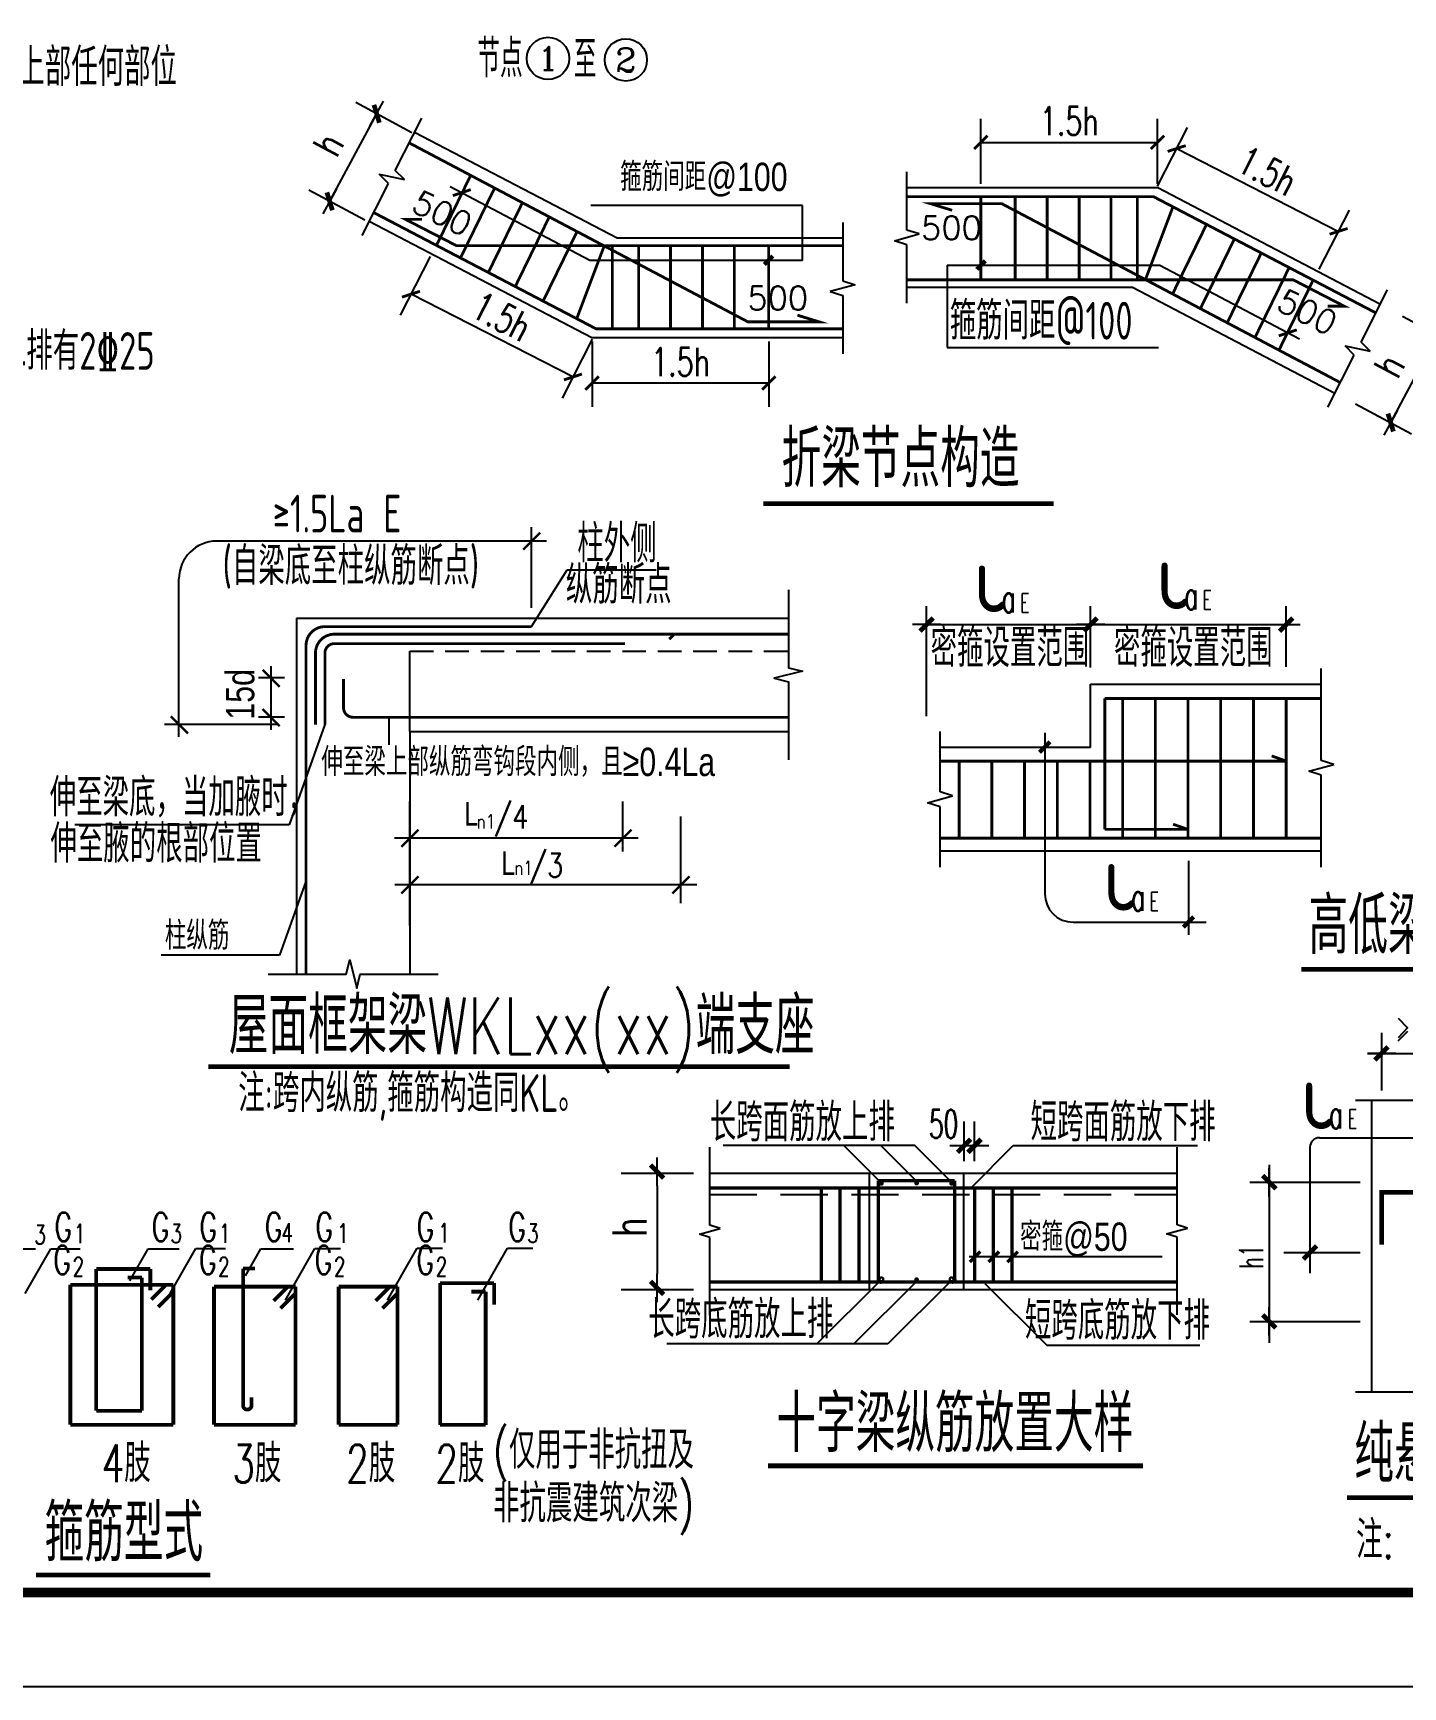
# Model space of a CAD drawing. Extents: x 250899 to 636064, y 268083 to 317384.
# Drawn here: x 400660 to 415169, y 271733 to 289249 of the extents above; entities that cross this region are included whole.
import ezdxf
from ezdxf.enums import TextEntityAlignment as Align

# ---------------------------------------------------------------- set-up
doc = ezdxf.new("R2010")
doc.units = 0
doc.header["$LTSCALE"] = 1000
doc.header["$MEASUREMENT"] = 0
doc.linetypes.add('DASHED', pattern=[0.75, 0.5, -0.25])
doc.linetypes.add('HIDDEN', pattern=[0.375, 0.25, -0.125])
for name, color, linetype in [('AXIS', 3, 'Continuous'), ('AXIS_TEXT', 7, 'Continuous'), ('BAR-TEXT', 7, 'Continuous'), ('DIM', 3, 'Continuous'), ('LN2', 255, 'DASHED'), ('OTHER', 7, 'Continuous'), ('PUB_DIM', 3, 'Continuous'), ('PUB_TEXT', 7, 'Continuous'), ('PUB_TITLE', 4, 'Continuous'), ('SLABSTEE', 7, 'Continuous'), ('SYMB', 7, 'Continuous')]:
    doc.layers.add(name, color=color, linetype=linetype)
doc.styles.add('_HZTXT', font='gs_txt.shx', dxfattribs={"width": 0.8, "bigfont": 'gs_hztxt.shx'})
doc.styles.add('COMP', font='complex', dxfattribs={"bigfont": 'hztxt'})
doc.styles.add('COMPLEX', font='COMPLEX')
doc.styles.add('DIM_FONT', font='SIMPLEX.shx', dxfattribs={"width": 0.8})
doc.styles.add('DIM_S2', font='simplex.shx', dxfattribs={"width": 0.7})
doc.styles.add('HZ', font='txt', dxfattribs={"width": 0.8, "bigfont": 'hztxt'})
doc.styles.add('HZTXT', font='txt.shx', dxfattribs={"bigfont": 'hztxt.shx'})
doc.styles.add('simplex', font='SIMPLEX.shx', dxfattribs={"width": 0.5})
doc.styles.add('TSSD_Rein', font='tssdeng.shx', dxfattribs={"width": 0.7, "bigfont": 'hztxt.shx'})
doc.dimstyles.new('AXIS', dxfattribs={"dimtxt": 300, "dimasz": 1, "dimexe": 250, "dimexo": 300, "dimgap": 150, "dimtad": 1, "dimdec": 0, "dimzin": 0, "dimdsep": 46, "dimtxsty": 'DIM_FONT', "dimblk": '_DIMX', "dimcen": 0.9, "dimse1": 1, "dimse2": 1, "dimclrt": 7, "dimadec": 0, "dimazin": 0, "dimtfac": 1, "dimtdec": 0, "dimtix": 1, "dimtmove": 2, "dimatfit": 3, "dimldrblk": '_DIMX', "dimfxl": 1, "dimtolj": 1, "dimtzin": 0, "dimarcsym": 0})
doc.dimstyles.new('DIM_01', dxfattribs={"dimtxt": 300, "dimasz": 1, "dimexe": 250, "dimexo": 0.0625, "dimgap": 75, "dimtad": 1, "dimdec": 0, "dimzin": 0, "dimdsep": 46, "dimtxsty": 'DIM_S2', "dimblk": 'DI', "dimblk1": 'DI', "dimblk2": 'DI', "dimsah": 1, "dimcen": 0.09, "dimadec": 0, "dimazin": 0, "dimtfac": 1, "dimtdec": 0, "dimtix": 1, "dimtofl": 0, "dimtmove": 2, "dimatfit": 3, "dimldrblk": 'DI', "dimfxl": 1, "dimtolj": 1, "dimtzin": 0, "dimarcsym": 0})
doc.dimstyles.new('DIMN', dxfattribs={"dimtxt": 300, "dimasz": 1, "dimexe": 250, "dimexo": 300, "dimgap": 150, "dimtad": 1, "dimdec": 0, "dimzin": 0, "dimdsep": 46, "dimtxsty": 'DIM_FONT', "dimblk": '_DIMX', "dimcen": 0.9, "dimclrt": 7, "dimadec": 0, "dimazin": 0, "dimtfac": 1, "dimtdec": 0, "dimtix": 1, "dimtmove": 2, "dimatfit": 3, "dimldrblk": '_DIMX', "dimfxl": 1, "dimtolj": 1, "dimtzin": 0, "dimarcsym": 0})

# ---------------------------------------------------------------- blocks, each defined once
blk = doc.blocks.new('DI')
at = {"const_width": 30}
blk.add_lwpolyline([(-71, -71), (71, 71)], dxfattribs=at)
blk = doc.blocks.new('*D184')
at = {"color": 0, "lineweight": -2, "transparency": 16777216}
for p, q in [((410698, 287651), (410698, 288341)), ((412570, 287651), (412570, 288341)), ((410699, 288091), (412569, 288091))]:
    blk.add_line(p, q, dxfattribs=at)
at = {"layer": 'Defpoints', "color": 0, "transparency": 16777216}
for p in [(412570, 288091), (410698, 287651), (412570, 287651)]:
    blk.add_point(p, dxfattribs=at)
at = {"color": 0, "lineweight": -2, "transparency": 16777216, "rotation": 180}
blk.add_blockref('DI', (410698, 288091), dxfattribs=at)
at = {"color": 0, "lineweight": -2, "transparency": 16777216}
blk.add_blockref('DI', (412570, 288091), dxfattribs=at)
at = {"color": 0, "transparency": 16777216, "insert": (411634, 288316), "char_height": 300, "attachment_point": 5, "style": 'DIM_S2'}
blk.add_mtext('\\A1;1.5h', dxfattribs=at)
blk = doc.blocks.new('_DIMX')
blk.add_line((-150, 0), (150, 0))
at = {"const_width": 50}
blk.add_lwpolyline([(-70, -70), (70, 70)], dxfattribs=at)
blk = doc.blocks.new('*D181')
at = {"layer": 'BAR-TEXT', "color": 0, "lineweight": -2, "transparency": 16777216}
for p, q in [((404671, 288194), (404078, 288512)), ((404298, 288393), (403801, 287468)), ((404173, 287267), (403581, 287585))]:
    blk.add_line(p, q, dxfattribs=at)
at = {"layer": 'Defpoints', "color": 0, "transparency": 16777216}
for p in [(404935, 288052), (403801, 287467), (404437, 287125)]:
    blk.add_point(p, dxfattribs=at)
at = {"layer": 'BAR-TEXT', "color": 0, "lineweight": -2, "transparency": 16777216}
for p, rotation in [((404299, 288394), 61.76537256424506), ((403801, 287467), 241.7653725642451)]:
    blk.add_blockref('_DIMX', p, dxfattribs=dict(at, rotation=rotation))
at = {"layer": 'BAR-TEXT', "color": 7, "transparency": 16777216, "insert": (403786, 288072), "char_height": 300, "attachment_point": 5, "rotation": 61.7654, "style": 'DIM_FONT'}
blk.add_mtext('\\A1;h', dxfattribs=at)
blk = doc.blocks.new('*D179')
at = {"color": 0, "lineweight": -2, "transparency": 16777216}
for p, q in [((404867, 286883), (404549, 286261)), ((406377, 285607), (404664, 286483)), ((406582, 286006), (406264, 285384))]:
    blk.add_line(p, q, dxfattribs=at)
at = {"layer": 'Defpoints', "color": 0, "transparency": 16777216}
for p in [(404867, 286883), (404663, 286484), (406582, 286006)]:
    blk.add_point(p, dxfattribs=at)
at = {"color": 0, "lineweight": -2, "transparency": 16777216}
for p, rotation in [((404663, 286484), 152.9230000656588), ((406378, 285607), 332.9230000656589)]:
    blk.add_blockref('DI', p, dxfattribs=dict(at, rotation=rotation))
at = {"color": 0, "transparency": 16777216, "insert": (405623, 286246), "char_height": 300, "attachment_point": 5, "rotation": 332.923, "style": 'DIM_S2'}
blk.add_mtext('\\A1;1.5h', dxfattribs=at)
blk = doc.blocks.new('*D178')
at = {"color": 0, "lineweight": -2, "transparency": 16777216}
for p, q in [((406580, 285981), (406580, 285292)), ((408453, 285981), (408453, 285292)), ((408452, 285542), (406581, 285542))]:
    blk.add_line(p, q, dxfattribs=at)
at = {"layer": 'Defpoints', "color": 0, "transparency": 16777216}
for p in [(406580, 285981), (408453, 285981), (406580, 285542)]:
    blk.add_point(p, dxfattribs=at)
at = {"color": 0, "lineweight": -2, "transparency": 16777216, "rotation": 180}
blk.add_blockref('DI', (406580, 285542), dxfattribs=at)
at = {"color": 0, "lineweight": -2, "transparency": 16777216}
blk.add_blockref('DI', (408453, 285542), dxfattribs=at)
at = {"color": 0, "transparency": 16777216, "insert": (407517, 285767), "char_height": 300, "attachment_point": 5, "style": 'DIM_S2'}
blk.add_mtext('\\A1;1.5h', dxfattribs=at)
blk = doc.blocks.new('*D177')
at = {"color": 0, "lineweight": -2, "transparency": 16777216}
for p, q in [((412568, 287626), (412886, 288248)), ((412773, 288025), (414486, 287149)), ((414283, 286750), (414601, 287372))]:
    blk.add_line(p, q, dxfattribs=at)
at = {"layer": 'Defpoints', "color": 0, "transparency": 16777216}
for p in [(412568, 287626), (414487, 287149), (414283, 286750)]:
    blk.add_point(p, dxfattribs=at)
at = {"color": 0, "lineweight": -2, "transparency": 16777216}
for p, rotation in [((412772, 288026), 152.9230000656588), ((414487, 287149), 332.9230000656589)]:
    blk.add_blockref('DI', p, dxfattribs=dict(at, rotation=rotation))
at = {"color": 0, "transparency": 16777216, "insert": (413732, 287788), "char_height": 300, "attachment_point": 5, "rotation": 332.923, "style": 'DIM_S2'}
blk.add_mtext('\\A1;1.5h', dxfattribs=at)
blk = doc.blocks.new('*D153')
at = {"layer": 'Defpoints', "color": 0, "transparency": 16777216}
for p in [(410123, 283984), (411861, 283984), (411861, 282984)]:
    blk.add_point(p, dxfattribs=at)
at = {"layer": 'PUB_DIM', "color": 0, "lineweight": -2, "transparency": 16777216}
blk.add_line((410124, 282984), (411860, 282984), dxfattribs=at)
at = {"layer": 'PUB_DIM', "color": 0, "lineweight": -2, "transparency": 16777216, "rotation": 180}
blk.add_blockref('_DIMX', (410123, 282984), dxfattribs=at)
at = {"layer": 'PUB_DIM', "color": 0, "lineweight": -2, "transparency": 16777216}
blk.add_blockref('_DIMX', (411861, 282984), dxfattribs=at)
blk = doc.blocks.new('*D150')
at = {"layer": 'Defpoints', "color": 0, "transparency": 16777216}
for p in [(411861, 283984), (413931, 283984), (413931, 282984)]:
    blk.add_point(p, dxfattribs=at)
at = {"layer": 'PUB_DIM', "color": 0, "lineweight": -2, "transparency": 16777216}
blk.add_line((411862, 282984), (413930, 282984), dxfattribs=at)
at = {"layer": 'PUB_DIM', "color": 0, "lineweight": -2, "transparency": 16777216, "rotation": 180}
blk.add_blockref('_DIMX', (411861, 282984), dxfattribs=at)
at = {"layer": 'PUB_DIM', "color": 0, "lineweight": -2, "transparency": 16777216}
blk.add_blockref('_DIMX', (413931, 282984), dxfattribs=at)
blk = doc.blocks.new('_AXISO')
blk.add_circle((0, 0), 0.5)
at = {"layer": 'AXIS_TEXT', "style": 'COMPLEX', "width": 1.041667}
blk.add_attdef('A', text='', height=0.56, dxfattribs=at).set_placement((-0.25, -0.28), (0.25, -0.28), align=Align.FIT)

msp = doc.modelspace()

# ---------------------------------------------------------------- linework, layer by layer
at = {"color": 3, "linetype": 'ByBlock'}
for p, q in [((404754.1, 287545.2), (404753.2, 287545.6)), ((405284, 287280.5), (405284.9, 287280)), ((413866.5, 286352.2), (413865.6, 286352.6)), ((414396.4, 286087.5), (414397.3, 286087))]:
    msp.add_line(p, q, dxfattribs=at)
at = {"color": 3}
for p, q in [((408807.9, 287424.5), (406568.9, 287424.5)), ((408807.9, 286841.2), (408807.9, 287424.5)), ((410342.6, 286791.5), (410342.6, 285920.5)), ((410342.6, 285920.5), (412581.5, 285920.5)), ((411375.5, 281839.1), (411375.5, 280132)), ((412897, 280483.7), (412897, 279697.6)), ((411675.5, 279832), (413083.3, 279832))]:
    msp.add_line(p, q, dxfattribs=at)
for p, q in [((403451, 283052.8), (403451, 279282.4)), ((403451, 283052.8), (408660.5, 283052.8)), ((403177.6, 282542.7), (403177.6, 281867.9)), ((404651, 281852.8), (404651, 282702.8)), ((411860.7, 281682.5), (411860.7, 282352.1)), ((404651, 281852.8), (404651, 279282.4)), ((404651, 281852.8), (408660.5, 281852.8)), ((415117.7, 278577.3), (415221.2, 278676.7)), ((414834.3, 277948.8), (414834.3, 274857.7)), ((409998.5, 277465.8), (407967.8, 277465.8)), ((409624.6, 277088.5), (409246.2, 277465.8)), ((410017.1, 277088.5), (409638.7, 277465.8)), ((410376.9, 277088.5), (409998.5, 277465.8)), ((410590.6, 277015.9), (411041.8, 277465.8)), ((407826.9, 277175.9), (412776.2, 277175.9)), ((409517.7, 275940.5), (409517.7, 277175.9)), ((410517.7, 275940.5), (410517.7, 277175.9)), ((400448.4, 276373.8), (400685.7, 276373.8)), ((400576.9, 275901.1), (400846.9, 276374.4)), ((400846.9, 276374.4), (401160.3, 276374.4)), ((401683.7, 276035.2), (401877.2, 276374.5)), ((401877.2, 276374.5), (402207, 276374.5)), ((402112.9, 275901.1), (402383.4, 276375.4)), ((402383.4, 276375.4), (402696.2, 276375.4)), ((402908.1, 276085.5), (403072.7, 276374)), ((403072.7, 276374), (403417.2, 276374)), ((403333.6, 275830.3), (403645.7, 276377.6)), ((403645.7, 276377.6), (403916.9, 276377.6)), ((404414.3, 275830.3), (404727.5, 276379.6)), ((404727.5, 276379.6), (404997.6, 276379.6)), ((405370.1, 275830.3), (405683.4, 276379.6)), ((405683.4, 276379.6), (405953.4, 276379.6)), ((412619.3, 276288.5), (410573.3, 276288.5)), ((412776.2, 275940.5), (407826.9, 275940.5)), ((409624.6, 276027.9), (408961.3, 275366.6)), ((410017.1, 276027.9), (409353.8, 275366.6)), ((410376.9, 276027.9), (409713.7, 275366.6)), ((410741.8, 276006.5), (411397.7, 275352.6)), ((409713.7, 275366.6), (407371.6, 275366.6)), ((411397.7, 275352.6), (413016.6, 275352.6))]:
    msp.add_line(p, q)
at = {"linetype": 'HIDDEN'}
msp.add_line((404651, 282702.8), (408660.5, 282702.8), dxfattribs=at)
at = {"color": 7}
for p, q in [((411860.7, 282352.1), (414303.1, 282352.1)), ((411860.7, 281682.5), (410265.9, 281682.5)), ((414303.1, 280584.3), (410265.9, 280584.3))]:
    msp.add_line(p, q, dxfattribs=at)
for points in [[(409235.9, 287075.5), (406846.2, 287075.5), (404701.4, 288196.5)], [(409914.5, 287612.9), (412572, 287612.9), (414929.6, 286379)], [(409235.9, 286019.7), (406578.5, 286019.7), (404220.9, 287253.7)], [(409914.5, 286557.2), (412304.2, 286557.2), (414449, 285436.1)]]:
    msp.add_lwpolyline(points)
at = {"color": 3}
for points in [[(408807.9, 286841.2), (406556.1, 286841.2), (406555.1, 286841.4), (405078.3, 287621.7)], [(410342.6, 286791.5), (412594.4, 286791.5), (412595.3, 286791.2), (414072.2, 286011)]]:
    msp.add_lwpolyline(points, dxfattribs=at)
for points, const_width in [([(408495.1, 286887.4), (408405.1, 286796.4)], 45), ([(410655.4, 286745.3), (410745.4, 286836.3)], 45), ([(410582, 276232.7), (410693.8, 276344.3)], 35), ([(410780, 276232.7), (410891.8, 276344.3)], 35), ([(410978, 276232.7), (411089.8, 276344.3)], 35)]:
    msp.add_lwpolyline(points, dxfattribs=dict(const_width=const_width))
for points, const_width in [([(408394, 284264.8), (411470.2, 284264.8)], 50), ([(411320.1, 281631.9), (411430.6, 281742.3)], 45), ([(412842.6, 279778.2), (412953, 279888.6)], 45), ([(414092.7, 279331.8), (417243.1, 279331.8)], 50), ([(402516.4, 278303), (408674.6, 278303)], 50), ([(408443.9, 274074.9), (412414.6, 274074.9)], 50), ([(414576.4, 273738.4), (419594.1, 273738.4)], 50), ([(400692.4, 272918.7), (402535.6, 272918.7)], 50)]:
    msp.add_lwpolyline(points, dxfattribs=dict(at, const_width=const_width))
msp.add_arc((411675.5, 280132), 300, 180, 270, dxfattribs=at)
at = {"layer": 'Defpoints', "color": 0, "linetype": 'ByBlock'}
for p in [(402205.2, 282962.8), (403451, 282962.8), (403451, 282962.8), (403546.7, 283052.8), (405940, 282962.8), (403451, 281925.7), (408136.2, 281900.5), (404646.6, 281527.5)]:
    msp.add_point(p, dxfattribs=at)
at = {"layer": 'DIM', "color": 0}
for p, q in [((405940, 283162.8), (405940, 284015.3)), ((406096.8, 283868.5), (402605.2, 283868.5)), ((402205.2, 281795.8), (402205.2, 283468.5)), ((403321.1, 282419), (403047.1, 282419)), ((403321.1, 282002.8), (403047.1, 282002.8)), ((403251, 281925.7), (402050.9, 281925.7)), ((404651, 280581.5), (404651, 281112.3)), ((404651, 279796.6), (404651, 280962.7))]:
    msp.add_line(p, q, dxfattribs=at)
at = {"layer": 'DIM'}
for p, q in [((406907.8, 280581.5), (406907.8, 281112.3)), ((407521.1, 280032.5), (407521.1, 280951.6)), ((407068.8, 280722.2), (404488.3, 280722.2)), ((407689.5, 280226.6), (404492.3, 280226.6))]:
    msp.add_line(p, q, dxfattribs=at)
at = {"layer": 'DIM', "color": 0, "const_width": 25}
for points in [[(406030.7, 283959.2), (405849.3, 283777.8)], [(403090.7, 282505.9), (403272.1, 282324.5)], [(402118.4, 282012.6), (402299.7, 281831.2)], [(403090.7, 282089.6), (403272.1, 281908.3)]]:
    msp.add_lwpolyline(points, dxfattribs=at)
at = {"layer": 'DIM', "const_width": 25}
for points in [[(404741.7, 280812.8), (404560.3, 280631.5)], [(406998.5, 280812.8), (406817.1, 280631.5)], [(404741.7, 280317.3), (404560.3, 280135.9)], [(407611.8, 280317.3), (407430.4, 280135.9)]]:
    msp.add_lwpolyline(points, dxfattribs=at)
at = {"layer": 'DIM', "color": 0}
msp.add_arc((402605.2, 283468.5), 400, 90, 180, dxfattribs=at)
at = {"layer": 'LN2'}
msp.add_line((407826.9, 276946.9), (412776.2, 276946.9), dxfattribs=at)
at = {"layer": 'OTHER'}
for p, q in [((404496.6, 287794.6), (404777.7, 288346.2)), ((404595.1, 287697.2), (404496.6, 287794.6)), ((404144.6, 287104), (404425.7, 287655.6)), ((404425.7, 287655.6), (404327.2, 287753)), ((404327.2, 287753), (404595.1, 287697.2)), ((409914.5, 287163.1), (409914.5, 287780.9)), ((409235.9, 287243.5), (409235.9, 286625.6)), ((409782.5, 287049.1), (410046.5, 287121.1)), ((410046.5, 287121.1), (409914.5, 287163.1)), ((409914.5, 287007.1), (409782.5, 287049.1)), ((409914.5, 286389.2), (409914.5, 287007.1)), ((409367.9, 286583.6), (409103.9, 286511.6)), ((409235.9, 286625.6), (409367.9, 286583.6)), ((409103.9, 286511.6), (409235.9, 286469.6)), ((409235.9, 286469.6), (409235.9, 285851.7)), ((414724.7, 285977.1), (415005.9, 286528.7)), ((414653.9, 285838.1), (414555.4, 285935.4)), ((414555.4, 285935.4), (414823.3, 285879.7)), ((414823.3, 285879.7), (414724.7, 285977.1)), ((414372.7, 285286.5), (414653.9, 285838.1)), ((414303.1, 281546.2), (414303.1, 282520.1)), ((410265.9, 281211.4), (410265.9, 281850.5)), ((414171.1, 281432.2), (414435.1, 281504.2)), ((414435.1, 281504.2), (414303.1, 281546.2)), ((414303.1, 281390.2), (414171.1, 281432.2)), ((414303.1, 280416.3), (414303.1, 281390.2)), ((410133.9, 281097.4), (410397.9, 281169.4)), ((410397.9, 281169.4), (410265.9, 281211.4)), ((410265.9, 281055.4), (410133.9, 281097.4)), ((410265.9, 280416.3), (410265.9, 281055.4)), ((414666.3, 277948.8), (415456.3, 277948.8)), ((407826.9, 276624.4), (407826.9, 277448.4)), ((412776.2, 276627.4), (412776.2, 277451.4)), ((407716.9, 276529.4), (407936.9, 276589.4)), ((407936.9, 276589.4), (407826.9, 276624.4)), ((412666.2, 276532.4), (412886.2, 276592.4)), ((412886.2, 276592.4), (412776.2, 276627.4)), ((407826.9, 276494.4), (407716.9, 276529.4)), ((407826.9, 275670.5), (407826.9, 276494.4)), ((412776.2, 276497.4), (412666.2, 276532.4)), ((412776.2, 275673.5), (412776.2, 276497.4)), ((414666.3, 274857.7), (415456.3, 274857.7))]:
    msp.add_line(p, q, dxfattribs=at)
at = {"layer": 'PUB_DIM'}
for p, q in [((410122.6, 282015.2), (410122.6, 283180.9)), ((411860.7, 282531.4), (411860.7, 283180.9)), ((413931.4, 282535.6), (413931.4, 283180.9)), ((414943.1, 278659.1), (414943.1, 278048.2)), ((414794.3, 278442.4), (416435.5, 278442.4)), ((410520.5, 277300.9), (410520.5, 277722.9)), ((410631.5, 277300.9), (410631.5, 277722.9)), ((414183.6, 277449.8), (414183.6, 276115.7)), ((414283.6, 277549.8), (416714.3, 277549.8)), ((407656.1, 277171.5), (406889.3, 277171.5)), ((413753.1, 277263), (413753.1, 275378.2)), ((407268.9, 277040.6), (407268.9, 276109.6)), ((413548.1, 277078.6), (414716.6, 277078.6)), ((413907.4, 276333.5), (414717, 276333.5)), ((407656.1, 275940.5), (406889.3, 275940.5)), ((413548.1, 275603.6), (414716.6, 275603.6))]:
    msp.add_line(p, q, dxfattribs=at)
msp.add_arc((414283.6, 277449.8), 100, 90, 180, dxfattribs=at)
at = {"layer": 'PUB_TEXT'}
for p, q in [((405940, 282962.8), (406315, 283562.5)), ((406315, 283562.5), (407260.9, 283562.5)), ((404431.1, 281709.3), (404431.1, 282002.8)), ((403751, 281925.7), (403372.4, 280864.3)), ((403372.4, 280864.3), (401103.8, 280864.3)), ((403551, 280272.4), (403271.3, 279483.2)), ((403271.3, 279483.2), (402016, 279483.2)), ((411041.8, 277465.8), (412992, 277465.8))]:
    msp.add_line(p, q, dxfattribs=at)
at = {"layer": 'PUB_TITLE'}
msp.add_lwpolyline([(384081.7, 271733.2), (384081.7, 313733.2), (443481.7, 313733.2), (443481.7, 271733.2)], close=True, dxfattribs=at)
at = {"layer": 'PUB_TITLE', "const_width": 100}
msp.add_lwpolyline([(386581.7, 272733.2), (442481.7, 272733.2), (442481.7, 312733.2), (386581.7, 312733.2)], close=True, dxfattribs=at)
at = {"layer": 'SLABSTEE'}
msp.add_line((410391.7, 276020.5), (409643.7, 276020.5), dxfattribs=at)
for points, const_width in [([(408755.9, 286261), (408983.7, 286191), (408230.2, 286191), (404645.5, 288084.8)], 30), ([(405294.6, 287741.8), (404932.3, 286999.6)], 30), ([(405548.6, 287607.7), (405187.1, 286867.2)], 30), ([(405842.8, 287452.2), (405482, 286713.1)], 30), ([(409914.5, 287515.7), (412527.9, 287515.7), (414882.5, 286285)], 30), ([(410394.5, 287371.7), (410166.7, 287441.7), (410920.3, 287441.7), (414504.9, 285547.9)], 30), ([(410698.8, 286636.2), (410698.8, 287515.7)], 30), ([(411062.4, 286636.2), (411062.4, 287515.7)], 30), ([(411400.6, 286636.2), (411400.6, 287515.7)], 30), ([(411738.8, 286636.2), (411738.8, 287515.7)], 30), ([(412077, 286636.2), (412077, 287511.8)], 30), ([(412356, 286636.2), (412356, 287515.7)], 30), ([(409235.9, 286117), (406622.6, 286117), (404267.9, 287347.7)], 30), ([(409235.9, 286996.5), (405145.7, 286996.5), (404602.4, 287276.6), (404777.7, 287276.6)], 30), ([(406127.1, 287302), (405766.9, 286564.2)], 30), ([(412440.7, 286636.2), (412732.8, 287408.6)], 30), ([(406421.4, 287146.5), (406061.8, 286410)], 30), ([(412729.1, 286486.1), (413088.6, 287222.6)], 30), ([(413023.4, 286330.6), (413383.6, 287068.5)], 30), ([(406709.7, 286996.5), (406417.7, 286224)], 30), ([(406794.5, 286996.5), (406794.5, 286117)], 30), ([(407073.5, 286996.5), (407073.5, 286120.9)], 30), ([(407411.7, 286996.5), (407411.7, 286117)], 30), ([(407749.9, 286996.5), (407749.9, 286117)], 30), ([(408088.1, 286996.5), (408088.1, 286117)], 30), ([(408451.7, 286996.5), (408451.7, 286117)], 30), ([(413307.6, 286180.5), (413668.4, 286919.6)], 30), ([(413601.9, 286025), (413963.4, 286765.4)], 30), ([(409914.5, 286636.2), (414004.7, 286636.2), (414548, 286356), (414372.8, 286356)], 30), ([(413855.8, 285890.8), (414218.2, 286633)], 30), ([(403751, 282962.8), (405940, 282962.8)], 30), ([(403851, 282882.8), (408660.5, 282882.8)], 30), ([(407451, 282882.8), (407397, 282829.9)], 30), ([(403551, 282762.8), (403551, 279282.4)], 30), ([(403851, 282782.8), (406930.7, 282782.8)], 30), ([(403651, 282682.8), (403651, 281925.7)], 30), ([(403751, 282682.8), (403751, 281925.7)], 30), ([(403948.1, 282407.6), (403948.1, 282102.8)], 30), ([(412010.6, 280815.9), (412010.6, 282202.3)], 30), ([(412010.6, 282202.3), (414303.1, 282202.3)], 30), ([(412200.1, 280723.1), (412200.1, 282202.3)], 30), ([(412546.4, 280723.1), (412546.4, 282202.3)], 30), ([(412892.6, 280723.1), (412892.6, 282202.3)], 30), ([(413238.9, 280723.1), (413238.9, 282202.3)], 30), ([(413585.2, 280723.1), (413585.2, 282202.3)], 30), ([(413931.4, 280723.1), (413931.4, 282202.3)], 30), ([(404048.1, 282002.8), (408660.5, 282002.8)], 30), ([(410265.9, 281538.6), (413932.5, 281538.6)], 30), ([(410468.9, 280723.1), (410468.9, 281538.6)], 30), ([(410815.1, 280723.1), (410815.1, 281538.6)], 30), ([(411161.4, 280723.1), (411161.4, 281538.6)], 30), ([(411507.6, 280723.1), (411507.6, 281538.6)], 30), ([(411853.9, 280723.1), (411853.9, 281538.6)], 30), ([(413932.5, 281538.6), (413778.3, 281593.2)], 30), ([(412889.4, 280815.9), (412010.6, 280815.9)], 30), ([(412889.4, 280815.9), (412734.6, 280869.5)], 30), ([(414303.1, 280723.1), (410265.9, 280723.1)], 30), ([(409613.7, 277095.9), (410421.7, 277095.9)], 35), ([(409613.7, 276050.5), (409613.7, 277095.9)], 35), ([(410421.7, 276050.5), (410421.7, 277095.9)], 35), ([(407826.9, 277015.9), (412776.2, 277015.9)], 35), ([(409007.9, 276027.5), (409007.9, 277015.9)], 35), ([(409205.9, 276027.5), (409205.9, 277015.9)], 35), ([(409407.9, 276027.5), (409407.9, 277015.9)], 35), ([(410632.9, 276027.5), (410632.9, 277015.9)], 35), ([(410830.9, 276027.5), (410830.9, 277015.9)], 35), ([(411027.9, 276027.5), (411027.9, 277015.9)], 35), ([(401328.9, 276159), (401902.1, 276159)], 40), ([(401328.9, 274657.3), (401328.9, 276159)], 40), ([(401661.1, 276069), (401812.1, 276069)], 40), ([(401812.1, 276069), (401812.1, 274657.3)], 40), ([(401902.1, 276159), (401902.1, 275931.9)], 40), ([(402884, 276164), (403009.4, 276164)], 40), ([(402884, 274715.5), (402884, 276164)], 40), ([(401054, 275991.8), (402145.4, 275991.8)], 40), ([(401054, 274509.6), (401054, 275991.8)], 40), ([(402067.5, 275991.8), (401911.6, 275835.8)], 40), ([(402141, 275914), (401985.1, 275758)], 40), ([(402145.4, 275991.8), (402145.4, 274509.6)], 40), ([(402575.6, 275972.3), (403439.9, 275972.3)], 40), ([(402575.6, 274509.6), (402575.6, 275972.3)], 40), ([(403363.6, 275979.2), (403207.7, 275823.2)], 40), ([(403436, 275899.6), (403280.1, 275743.5)], 40), ([(403439.9, 275972.3), (403439.9, 274509.6)], 40), ([(403896.9, 275972.3), (404520.6, 275972.3)], 40), ([(403896.9, 274509.6), (403896.9, 275972.3)], 40), ([(404444.3, 275979.2), (404288.4, 275823.2)], 40), ([(404516.7, 275899.6), (404360.8, 275743.5)], 40), ([(404520.6, 275972.3), (404520.6, 274509.6)], 40), ([(404970.4, 276009.5), (405543.5, 276009.5)], 40), ([(404970.4, 274507.8), (404970.4, 276009.5)], 40), ([(405302.5, 275919.5), (405453.5, 275919.5)], 40), ([(405453.5, 275919.5), (405453.5, 274507.8)], 40), ([(405543.5, 276009.5), (405543.5, 275782.4)], 40), ([(412776.2, 276020.5), (407826.9, 276020.5)], 35), ([(401812.1, 274657.3), (401328.9, 274657.3)], 40), ([(402974, 274715.5), (402974, 274798.8)], 40), ([(402145.4, 274509.6), (401054, 274509.6)], 40), ([(403439.9, 274509.6), (402575.6, 274509.6)], 40), ([(404520.6, 274509.6), (403896.9, 274509.6)], 40), ([(405453.5, 274507.8), (404970.4, 274507.8)], 40)]:
    msp.add_lwpolyline(points, dxfattribs=dict(at, const_width=const_width))
for points, const_width in [([(403751, 282962.8, 0.4142136), (403551, 282762.8, 0.4142136)], 30), ([(403851, 282882.8, 0.4142136), (403651, 282682.8, 0.4142136)], 30), ([(403851, 282782.8, 0.4142136), (403751, 282682.8, 0.4142136)], 30), ([(403948.1, 282102.8, 0.4142136), (404048.1, 282002.8, 0.4142136)], 30), ([(409613.7, 276050.5, 0.4142136), (409643.7, 276020.5, 0.4142136)], 40), ([(410391.7, 276020.5, 0.4142136), (410421.7, 276050.5, 0.4142136)], 40), ([(402884, 274715.5, 1), (402974, 274715.5, 1)], 40)]:
    msp.add_lwpolyline(points, format="xyb", dxfattribs=dict(at, const_width=const_width))
for points, const_width in [([(409632.2, 277066.6, 1), (409657.2, 277066.6, 1)], 25), ([(410005.2, 277069.3, 1), (410030.2, 277069.3, 1)], 25), ([(410376, 277066.6, 1), (410401, 277066.6, 1)], 25), ([(409632.2, 276049.7, -1), (409657.2, 276049.7, -1)], 40), ([(410005.2, 276047.1, -1), (410030.2, 276047.1, -1)], 25), ([(410376, 276049.7, -1), (410401, 276049.7, -1)], 40)]:
    msp.add_lwpolyline(points, format="xyb", close=True, dxfattribs=dict(at, const_width=const_width))
msp.add_lwpolyline([(415645, 275751.2, 50, 50, 0), (415661.4, 275669.4, 50, 50, 0), (420898.6, 276130.5, 50, 50, 0), (420898.6, 276971.7, 50, 50, 0), (414943.1, 276971.7, 50, 50, 0), (414943.1, 276415.6, 0, 0, 0)], format="xyseb", dxfattribs=at)
for centre, start, end in [((409643.7, 277065.9), 90, 180), ((410391.7, 277065.9), 0, 90)]:
    msp.add_arc(centre, 30, start, end, dxfattribs=at)
at = {"layer": 'SYMB'}
for points in [[(408660.5, 283352.8), (408660.5, 282527.8), (408810.6, 282490.4), (408510.5, 282415.2), (408660.5, 282377.8), (408660.5, 281552.8)], [(403151, 279282.4), (403976, 279282.4), (404013.4, 279432.4), (404088.6, 279132.4), (404126, 279282.4), (404951, 279282.4)]]:
    msp.add_lwpolyline(points, dxfattribs=at)

# ---------------------------------------------------------------- block references
at = {"color": 3, "linetype": 'ByBlock'}
for p, rotation in [((405200.9, 287558.8), 153.4532462308257), ((413949.5, 286073.8), 333.4532462308256)]:
    msp.add_blockref('DI', p, dxfattribs=dict(at, rotation=rotation))
at = {"layer": 'AXIS'}
ref = msp.add_blockref('_AXISO', (406113.3, 288979.8), dxfattribs=dict(at, xscale=448, yscale=448, zscale=448))
ref.add_attrib('A', '1', dxfattribs={"layer": 'AXIS_TEXT', "height": 250.9, "style": 'COMP', "width": 2.083333}).set_placement((406001.3, 288854.4), (406225.3, 288854.4), align=Align.FIT)
ref = msp.add_blockref('_AXISO', (406938.2, 288964.8), dxfattribs=dict(at, xscale=448, yscale=448, zscale=448))
ref.add_attrib('A', '2', dxfattribs={"layer": 'AXIS_TEXT', "height": 250.9, "style": 'COMP', "width": 1.339286}).set_placement((406826.2, 288839.4), (407050.2, 288839.4), align=Align.FIT)
at = {"layer": 'PUB_DIM'}
for p, rotation in [((414942.1, 278442.4), 179.9999999999992), ((410520.5, 277464.4), 179.9999999999992), ((410631.5, 277464.4), 179.9999999999992), ((407268.9, 277190.6), 89.99999999999935), ((413753.1, 277078.6), 89.99999999999935), ((407268.9, 275959.6), 89.99999999999935), ((413753.1, 275603.6), 89.99999999999935)]:
    msp.add_blockref('_DIMX', p, dxfattribs=dict(at, rotation=rotation))
msp.add_blockref('_DIMX', (414185.1, 276333.5), dxfattribs=at)

# ---------------------------------------------------------------- texts
for s, height, style, width, p in [('节点', 400, 'HZTXT', 0.6, (405365.5, 288779.5)), ('至', 400, 'HZTXT', 0.6, (406387.5, 288770.6)), ('4.当梁某跨支座与跨中的上部纵筋相同，且其配筋值与集中标注的梁上部贯通筋值相同时，则不需在该跨上部任何部位', 400, 'TSSD_Rein', 0.7, (387624.6, 288688.7)), ('箍筋间距@100', 400, 'TSSD_Rein', 0.7, (410369, 286002.6)), ('8.悬臂梁端部下弯筋用括号表示，如：7\x8425,(3)2/2表示上部第一排有3\x8425下弯筋、2\x8425直筋，第二排有2\x8425', 400, 'TSSD_Rein', 0.7, (387624.8, 285682.4)), ('折梁节点构造', 600, 'HZ', 0.7, (408587.5, 284439)), ('≥1.5La', 400, 'TSSD_Rein', 0.7, (403198.7, 283959.8)), ('E', 400, 'TSSD_Rein', 0.7, (404369.1, 283959)), ('柱外侧', 400, 'TSSD_Rein', 0.7, (406424.2, 283642.8)), ('(自梁底至柱纵筋断点)', 400, 'TSSD_Rein', 0.7, (402666, 283405)), ('纵筋断点', 400, 'TSSD_Rein', 0.7, (406302.5, 283206.5)), ('密箍设置范围', 400, 'TSSD_Rein', 0.7, (410166, 282536.4)), ('密箍设置范围', 400, 'TSSD_Rein', 0.7, (412108.3, 282536.4)), ('伸至梁底，当加腋时，', 400, 'TSSD_Rein', 0.7, (400836.6, 280953.3)), ('L', 250, '_HZTXT', 0.8, (405226.6, 280854.8)), ('n1', 150, 'DIM_FONT', 0.8, (405356.3, 280822.9)), ('/4', 250, 'DIM_FONT', 0.8, (405545.5, 280822.9)), ('伸至腋的根部位置', 400, 'TSSD_Rein', 0.7, (400843.8, 280462.3)), ('/3', 250, 'DIM_FONT', 0.8, (405915.3, 280309.9)), ('L', 250, '_HZTXT', 0.8, (405618.6, 280333.4)), ('n1', 150, 'DIM_FONT', 0.8, (405754.2, 280333.4)), ('高低梁节点构造', 600, 'HZ', 0.7, (414170.2, 279495.5)), ('屋面框架梁WKLxx(xx)端支座', 600, 'HZ', 0.7, (402733.2, 278436.1)), ('注:跨内纵筋,箍筋构造同KL。', 400, 'TSSD_Rein', 0.7, (402833.1, 277822.3)), ('3', 200, 'HZTXT', 0.7, (400674.6, 276422.9)), ('1', 200, 'HZTXT', 0.7, (401094.1, 276434.7)), ('3', 200, 'HZTXT', 0.7, (402116.5, 276435.2)), ('1', 200, 'HZTXT', 0.7, (402629.8, 276435.7)), ('4', 200, 'HZTXT', 0.7, (403292, 276444.9)), ('1', 200, 'HZTXT', 0.7, (403880.7, 276437.9)), ('1', 200, 'HZTXT', 0.7, (404952.1, 276439.9)), ('3', 200, 'HZTXT', 0.7, (405894.1, 276438.7)), ('2', 200, 'HZTXT', 0.7, (401079, 276083.9)), ('2', 200, 'HZTXT', 0.7, (402621, 276083.9)), ('2', 200, 'HZTXT', 0.7, (403847, 276083.9)), ('2', 200, 'HZTXT', 0.7, (404925, 276083.9)), ('十字梁纵筋放置大样', 600, 'HZ', 0.7, (408532.7, 274220.2)), ('(仅用于非抗扭及', 400, 'HZ', 0.7, (405532.2, 274042.5)), ('纯悬挑梁PLxx正投影配筋', 600, 'HZ', 0.7, (414653.9, 273902.1)), ('4肢', 400, 'HZ', 0.7, (401386.1, 273902)), ('3肢', 400, 'HZ', 0.7, (402770, 273898.1)), ('2肢', 400, 'HZ', 0.7, (403975.5, 273898.1)), ('2肢', 400, 'HZ', 0.7, (404920.5, 273898.1)), ('非抗震建筑次梁)', 400, 'HZ', 0.7, (405532.2, 273476.6)), ('箍筋型式', 600, 'HZ', 0.7, (400781.1, 273063.9)), ('注: 端部无边梁时,面筋端部弯直钩 ', 400, 'HZ', 0.7, (414673.1, 273093))]:
    msp.add_text(s, height=height, rotation=360, dxfattribs=dict(style=style, width=width)).set_placement(p)
at = {"style": 'TSSD_Rein', "width": 0.7}
for s, p in [('长跨面筋放上排', (408807.4, 277512.9)), ('短跨面筋放下排', (412204.8, 277512.9)), ('长跨底筋放上排', (408156.1, 275425.1)), ('短跨底筋放下排', (412145.1, 275411.1))]:
    msp.add_text(s, height=400, rotation=360, dxfattribs=at).set_placement(p, align=Align.CENTER)
at = {"color": 7, "style": 'simplex', "width": 0.6}
msp.add_text('h1', height=250, rotation=90, dxfattribs=at).set_placement((413689.4, 276165.1))
at = {"color": 7, "linetype": 'ByBlock', "char_height": 250, "attachment_point": 5, "rotation": 333.45325, "style": 'HZTXT'}
for insert in [(404992.9, 287340.6), (414155.4, 286295.3)]:
    msp.add_mtext('\\A1;500', dxfattribs=dict(at, insert=insert))
at = {"color": 0, "linetype": 'ByBlock', "char_height": 250, "attachment_point": 5, "style": 'HZTXT'}
for insert in [(410386.9, 287186.4), (408547.4, 286442.5)]:
    msp.add_mtext('\\A1;500', dxfattribs=dict(at, insert=insert))
at = {"layer": 'LN2', "style": 'HZTXT', "width": 0.7}
for p in [(400884.6, 276455.9), (401914.8, 276454.3), (402420.2, 276453.9), (403112.6, 276455.8), (403649.7, 276453.6), (404721.1, 276455.6), (405692.2, 276455.6), (400873.5, 276103.6), (402415.5, 276103.6), (403641.5, 276103.6), (404719.5, 276103.6)]:
    msp.add_text('G', height=300, rotation=360, dxfattribs=at).set_placement(p)
at = {"layer": 'PUB_DIM', "style": 'HZTXT', "width": 0.7}
msp.add_text('h', height=360, rotation=90, dxfattribs=at).set_placement((407158.3, 276500.2))
at = {"layer": 'PUB_TEXT'}
for s, height, rotation, style, width, p in [('箍筋间距@100', 300, 360, '_HZTXT', 0.8, (406877.7, 287576.1)), ('ι', 700, 360, 'HZTXT', 0.8, (410623, 283117.1)), ('ι', 700, 360, 'HZTXT', 0.8, (412557.2, 283149)), (' a', 300, 360, 'simplex', 0.6, (410795.3, 283112.5)), ('E', 200, 360, 'simplex', 0.6, (411113.9, 283112.5)), (' a', 300, 360, 'simplex', 0.6, (412729.4, 283144.4)), ('E', 200, 360, 'simplex', 0.6, (413048, 283144.3)), ('15d', 300, 90, '_HZTXT', 0.8, (403002.8, 281977.6)), ('伸至梁上部纵筋弯钩段内侧，且≥0.4La', 300, 360, '_HZTXT', 0.8, (403712.6, 281380.3)), ('ι', 700, 360, 'HZTXT', 0.8, (411993.9, 279955.8)), (' a', 300, 360, 'simplex', 0.6, (412166.2, 279951.2)), ('E', 200, 360, 'simplex', 0.6, (412484.8, 279951.2)), ('柱纵筋', 300, 360, '_HZTXT', 0.8, (402055.3, 279541)), ('>', 240, 360, 'simplex', 0.6, (415093, 278609)), ('ι', 700, 360, 'HZTXT', 0.8, (414088.7, 277641.7)), ('50', 300, 360, 'simplex', 0.6, (410149.6, 277544.4)), (' a', 300, 360, 'simplex', 0.6, (414260.9, 277648.7)), ('E', 200, 360, 'simplex', 0.6, (414584.2, 277648.6)), ('密箍@50', 300, 360, '_HZTXT', 0.8, (411113.4, 276351.4))]:
    msp.add_text(s, height=height, rotation=rotation, dxfattribs=dict(at, style=style, width=width)).set_placement(p)

# ---------------------------------------------------------------- dimensions: what is measured, and where the dimension line sits
dim = msp.add_linear_dim(base=(412570.1, 288090.6), p1=(410697.7, 287651.2), p2=(412570.1, 287651.2), text='1.5h', dimstyle='DIM_01')
dim.commit()
dim.dimension.update_dxf_attribs({"geometry": '*D184', "text_midpoint": (411633.9, 288315.6)})
for p1, p2, picture, middle in [((412568.2, 287626.3), (414283.2, 286749.6), '*D177', (413732.3, 287787.6)), ((406582.2, 286006.3), (404867.3, 286883.1), '*D179', (405623, 286245.7))]:
    dim = msp.add_aligned_dim(p1=p1, p2=p2, distance=448.5, text='1.5h', dimstyle='DIM_01')
    dim.commit()
    dim.dimension.update_dxf_attribs({"geometry": picture, "text_midpoint": middle})
dim = msp.add_linear_dim(base=(406580.3, 285542), p1=(408452.8, 285981.4), p2=(406580.3, 285981.4), angle=180, text='1.5h', dimstyle='DIM_01')
dim.commit()
dim.dimension.update_dxf_attribs({"geometry": '*D178', "text_midpoint": (407516.6, 285767)})
at = {"layer": 'BAR-TEXT'}
dim = msp.add_aligned_dim(p1=(404935.1, 288051.9), p2=(404437.4, 287124.9), distance=-722.4, text='h', dimstyle='DIMN', dxfattribs=at)
dim.commit()
dim.dimension.update_dxf_attribs({"geometry": '*D181', "text_midpoint": (403785.5, 288072.1)})
msp.add_aligned_dim(p1=(414402.3, 285465.7), p2=(414900.1, 286392.7), distance=-722.4, text='h', dimstyle='DIMN', dxfattribs=at).render()
at = {"layer": 'PUB_DIM'}
for p1, p2, picture, middle in [((410122.6, 283984.4), (411860.7, 283984.4), '*D153', (410991.7, 282984.4)), ((411860.7, 283984.4), (413931.4, 283984.4), '*D150', (412896.1, 282984.4))]:
    dim = msp.add_aligned_dim(p1=p1, p2=p2, distance=-1000, text=' ', dimstyle='AXIS', dxfattribs=at)
    dim.commit()
    dim.dimension.update_dxf_attribs({"geometry": picture, "text_midpoint": middle})

doc.saveas('drawing.dxf')
